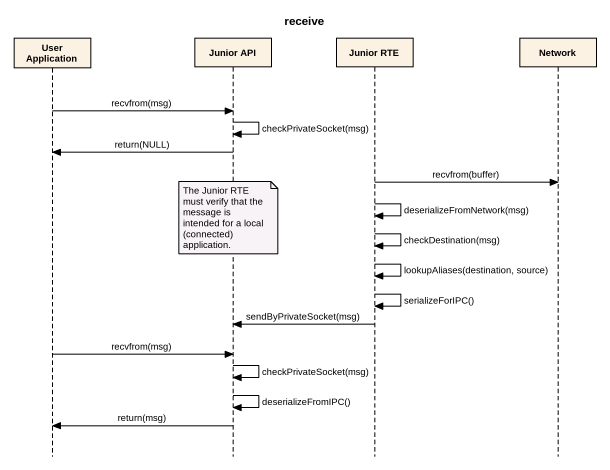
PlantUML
@startuml
title receive
hide footbox
participant "User Application" as User_Application
participant "Junior API" as Junior_API
participant "Junior RTE" as Junior_RTE
participant "Network" as Network_

User_Application -> Junior_API : recvfrom(msg)
Junior_API -> Junior_API : checkPrivateSocket(msg)
Junior_API -> User_Application : return(NULL)
Junior_RTE -> Network_ : recvfrom(buffer)
Junior_RTE -> Junior_RTE : deserializeFromNetwork(msg)
note over Junior_API : The Junior RTE must verify that the message is intended for a local (connected) application.
Junior_RTE -> Junior_RTE : checkDestination(msg)
Junior_RTE -> Junior_RTE : lookupAliases(destination, source)
Junior_RTE -> Junior_RTE : serializeForIPC()
Junior_RTE -> Junior_API : sendByPrivateSocket(msg)
User_Application -> Junior_API : recvfrom(msg)
Junior_API -> Junior_API : checkPrivateSocket(msg)
Junior_API -> Junior_API : deserializeFromIPC()
Junior_API -> User_Application : return(msg)
@enduml
